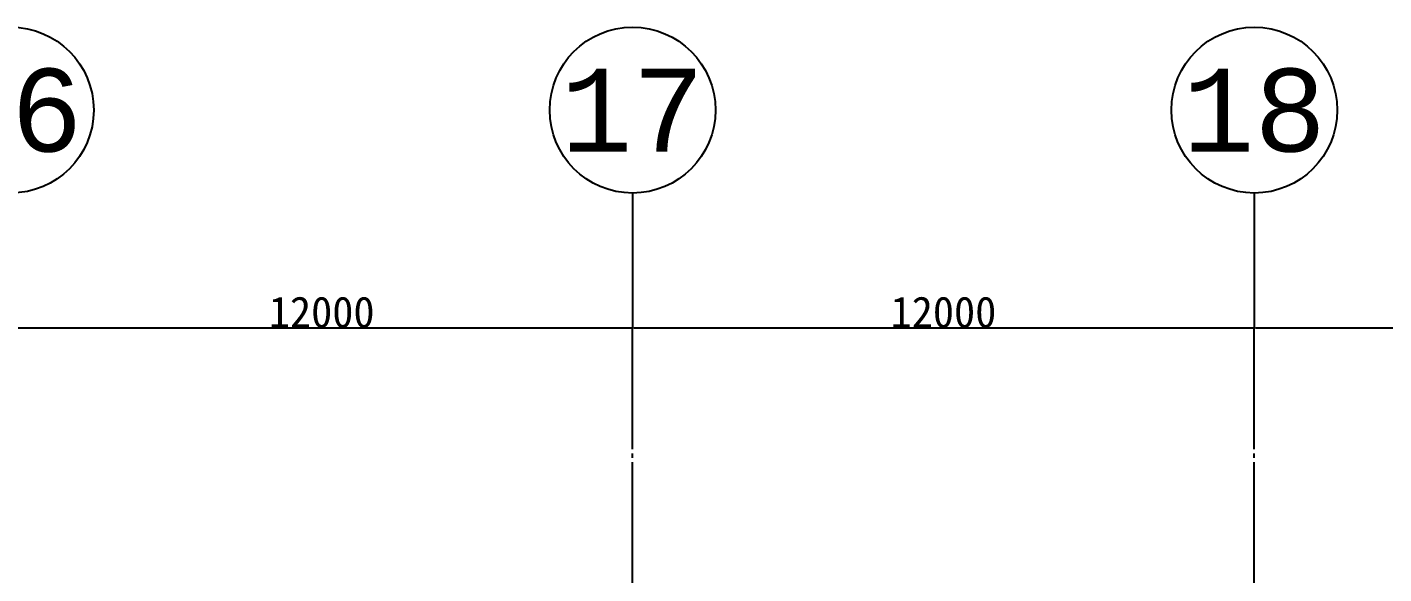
# Model space of a CAD drawing. Header units: millimetres. Extents: x -32710 to 654186, y -254124 to 420220.
# Drawn here: x 156715 to 182900, y 409674 to 420220 of the extents above; entities that cross this region are included whole.
import ezdxf
from ezdxf.enums import TextEntityAlignment as Align

# ---------------------------------------------------------------- set-up
doc = ezdxf.new("R2010")
doc.units = ezdxf.units.MM
doc.header["$LTSCALE"] = 1000
doc.linetypes.add('TPH12-SEC-@E$0$CENTERK5', pattern=[6.916, 6.667, -0.083, 0.083, -0.083])
for name, color, linetype in [('TPH12-SEC-@E$0$A-DIM', 8, 'Continuous'), ('TPH12-SEC-@E$0$FLAG', 252, 'Continuous'), ('TPH12-SEC-@E$0$H-SIN', 252, 'TPH12-SEC-@E$0$CENTERK5')]:
    doc.layers.add(name, color=color, linetype=linetype)
doc.styles.add('TPH12-SEC-@E$0$ATS', font='monotxt', dxfattribs={"bigfont": 'BIGFONT'})
doc.styles.add('TPH12-SEC-@E$0$STANDARD', font='txt')
doc.dimstyles.new('TPH12-SEC-@E$0$生成的_樣式__1', dxfattribs={"dimtxt": 60, "dimasz": 30.4, "dimexe": 0.18, "dimexo": 0.0625, "dimgap": 0, "dimtad": 1, "dimtih": 1, "dimtoh": 1, "dimdec": 1, "dimzin": 0, "dimdsep": 46, "dimtxsty": 'TPH12-SEC-@E$0$STANDARD', "dimblk": 'TPH12-SEC-@E$0$ARROWHEAD_6', "dimblk1": 'TPH12-SEC-@E$0$ARROWHEAD_6', "dimblk2": 'TPH12-SEC-@E$0$ARROWHEAD_6', "dimcen": 0.09, "dimclrd": 12, "dimclre": 12, "dimclrt": 3, "dimazin": 0, "dimtfac": 1, "dimtdec": 4, "dimtmove": 0, "dimatfit": 3, "dimfxl": 1, "dimtolj": 1, "dimtzin": 0, "dimarcsym": 0})

# ---------------------------------------------------------------- blocks, each defined once
blk = doc.blocks.new('TPH12-SEC-@E$0$ARROWHEAD_6')
at = {"color": 0, "linetype": 'Continuous', "lineweight": 0}
for p, q in [((0, 0), (-1, 0)), ((-0.5, -0.5), (0.5, 0.5))]:
    blk.add_line(p, q, dxfattribs=at)
blk = doc.blocks.new('*D2828')
at = {"layer": 'DEFPOINTS', "color": 0, "linetype": 'Continuous', "transparency": 16777216}
for p in [(168400, 414420), (156400, 414000), (168400, 414000)]:
    blk.add_point(p, dxfattribs=at)
at = {"layer": 'TPH12-SEC-@E$0$A-DIM', "color": 12, "linetype": 'Continuous', "lineweight": -2, "transparency": 16777216}
for p, q in [((156400, 414000), (156400, 414420)), ((156430, 414420), (168370, 414420)), ((168400, 414000), (168400, 414420))]:
    blk.add_line(p, q, dxfattribs=at)
at = {"layer": 'TPH12-SEC-@E$0$A-DIM', "color": 12, "linetype": 'Continuous', "lineweight": -2, "transparency": 16777216, "xscale": 30.40000000000001, "yscale": 30.40000000000001, "zscale": 30.40000000000001, "rotation": 180}
blk.add_blockref('TPH12-SEC-@E$0$ARROWHEAD_6', (156400, 414420), dxfattribs=at)
at = {"layer": 'TPH12-SEC-@E$0$A-DIM', "color": 12, "linetype": 'Continuous', "lineweight": -2, "transparency": 16777216, "xscale": 30.40000000000001, "yscale": 30.40000000000001, "zscale": 30.40000000000001}
blk.add_blockref('TPH12-SEC-@E$0$ARROWHEAD_6', (168400, 414420), dxfattribs=at)
at = {"layer": 'TPH12-SEC-@E$0$A-DIM', "color": 3, "linetype": 'Continuous', "lineweight": 0, "transparency": 16777216, "insert": (162400, 414720), "char_height": 600, "attachment_point": 5, "style": 'TPH12-SEC-@E$0$STANDARD'}
blk.add_mtext('\\A1;12000', dxfattribs=at)
blk = doc.blocks.new('*D2829')
at = {"layer": 'DEFPOINTS', "color": 0, "linetype": 'Continuous', "transparency": 16777216}
for p in [(180400, 414420), (168400, 414000), (180400, 414000)]:
    blk.add_point(p, dxfattribs=at)
at = {"layer": 'TPH12-SEC-@E$0$A-DIM', "color": 12, "linetype": 'Continuous', "lineweight": -2, "transparency": 16777216}
for p, q in [((168400, 414000), (168400, 414420)), ((168430, 414420), (180370, 414420)), ((180400, 414000), (180400, 414420))]:
    blk.add_line(p, q, dxfattribs=at)
at = {"layer": 'TPH12-SEC-@E$0$A-DIM', "color": 12, "linetype": 'Continuous', "lineweight": -2, "transparency": 16777216, "xscale": 30.40000000000001, "yscale": 30.40000000000001, "zscale": 30.40000000000001, "rotation": 180}
blk.add_blockref('TPH12-SEC-@E$0$ARROWHEAD_6', (168400, 414420), dxfattribs=at)
at = {"layer": 'TPH12-SEC-@E$0$A-DIM', "color": 12, "linetype": 'Continuous', "lineweight": -2, "transparency": 16777216, "xscale": 30.40000000000001, "yscale": 30.40000000000001, "zscale": 30.40000000000001}
blk.add_blockref('TPH12-SEC-@E$0$ARROWHEAD_6', (180400, 414420), dxfattribs=at)
at = {"layer": 'TPH12-SEC-@E$0$A-DIM', "color": 3, "linetype": 'Continuous', "lineweight": 0, "transparency": 16777216, "insert": (174400, 414720), "char_height": 600, "attachment_point": 5, "style": 'TPH12-SEC-@E$0$STANDARD'}
blk.add_mtext('\\A1;12000', dxfattribs=at)
blk = doc.blocks.new('*D2830')
at = {"layer": 'DEFPOINTS', "color": 0, "linetype": 'Continuous', "transparency": 16777216}
for p in [(188800, 414420), (180400, 414000), (188800, 414000)]:
    blk.add_point(p, dxfattribs=at)
at = {"layer": 'TPH12-SEC-@E$0$A-DIM', "color": 12, "linetype": 'Continuous', "lineweight": -2, "transparency": 16777216}
for p, q in [((180400, 414000), (180400, 414420)), ((180430, 414420), (188770, 414420)), ((188800, 414000), (188800, 414420))]:
    blk.add_line(p, q, dxfattribs=at)
at = {"layer": 'TPH12-SEC-@E$0$A-DIM', "color": 12, "linetype": 'Continuous', "lineweight": -2, "transparency": 16777216, "xscale": 30.40000000000001, "yscale": 30.40000000000001, "zscale": 30.40000000000001, "rotation": 180}
blk.add_blockref('TPH12-SEC-@E$0$ARROWHEAD_6', (180400, 414420), dxfattribs=at)
at = {"layer": 'TPH12-SEC-@E$0$A-DIM', "color": 12, "linetype": 'Continuous', "lineweight": -2, "transparency": 16777216, "xscale": 30.40000000000001, "yscale": 30.40000000000001, "zscale": 30.40000000000001}
blk.add_blockref('TPH12-SEC-@E$0$ARROWHEAD_6', (188800, 414420), dxfattribs=at)
at = {"layer": 'TPH12-SEC-@E$0$A-DIM', "color": 3, "linetype": 'Continuous', "lineweight": 0, "transparency": 16777216, "insert": (184600, 414720), "char_height": 600, "attachment_point": 5, "style": 'TPH12-SEC-@E$0$STANDARD'}
blk.add_mtext('\\A1;8400', dxfattribs=at)
blk = doc.blocks.new('TPH12-SEC-@E')
at = {"layer": 'TPH12-SEC-@E$0$FLAG'}
for p, q in [((168400, 417020), (168400, 414420)), ((180400, 417020), (180400, 414420))]:
    blk.add_line(p, q, dxfattribs=at)
for centre in [(156400, 418620), (168400, 418620), (180400, 418620)]:
    blk.add_circle(centre, 1600, dxfattribs=at)
at = {"layer": 'TPH12-SEC-@E$0$H-SIN'}
for p, q in [((168400, 377500), (168400, 414000)), ((180400, 377500), (180400, 414000))]:
    blk.add_line(p, q, dxfattribs=at)
at = {"layer": 'TPH12-SEC-@E$0$FLAG', "style": 'TPH12-SEC-@E$0$ATS'}
for s, p in [('16', (156400, 418620)), ('17', (168400, 418620)), ('18', (180400, 418620))]:
    blk.add_text(s, height=1600, dxfattribs=at).set_placement(p, align=Align.MIDDLE)
at = {"layer": 'TPH12-SEC-@E$0$A-DIM', "color": 12, "linetype": 'Continuous', "lineweight": 0}
for base, p1, p2, picture, middle in [((168400, 414420), (156400, 414000), (168400, 414000), '*D2828', (162400, 414420)), ((180400, 414420), (168400, 414000), (180400, 414000), '*D2829', (174400, 414420)), ((188800, 414420), (180400, 414000), (188800, 414000), '*D2830', (184600, 414420))]:
    dim = blk.add_linear_dim(base=base, p1=p1, p2=p2, dimstyle='TPH12-SEC-@E$0$生成的_樣式__1', override={"dimtxt": 600, "dimdec": 0}, dxfattribs=at)
    dim.commit()
    dim.dimension.update_dxf_attribs({"geometry": picture, "text_midpoint": middle, "dimtype": 128})

msp = doc.modelspace()

# ---------------------------------------------------------------- block references
msp.add_blockref('TPH12-SEC-@E', (0, 0))

doc.saveas('drawing.dxf')
